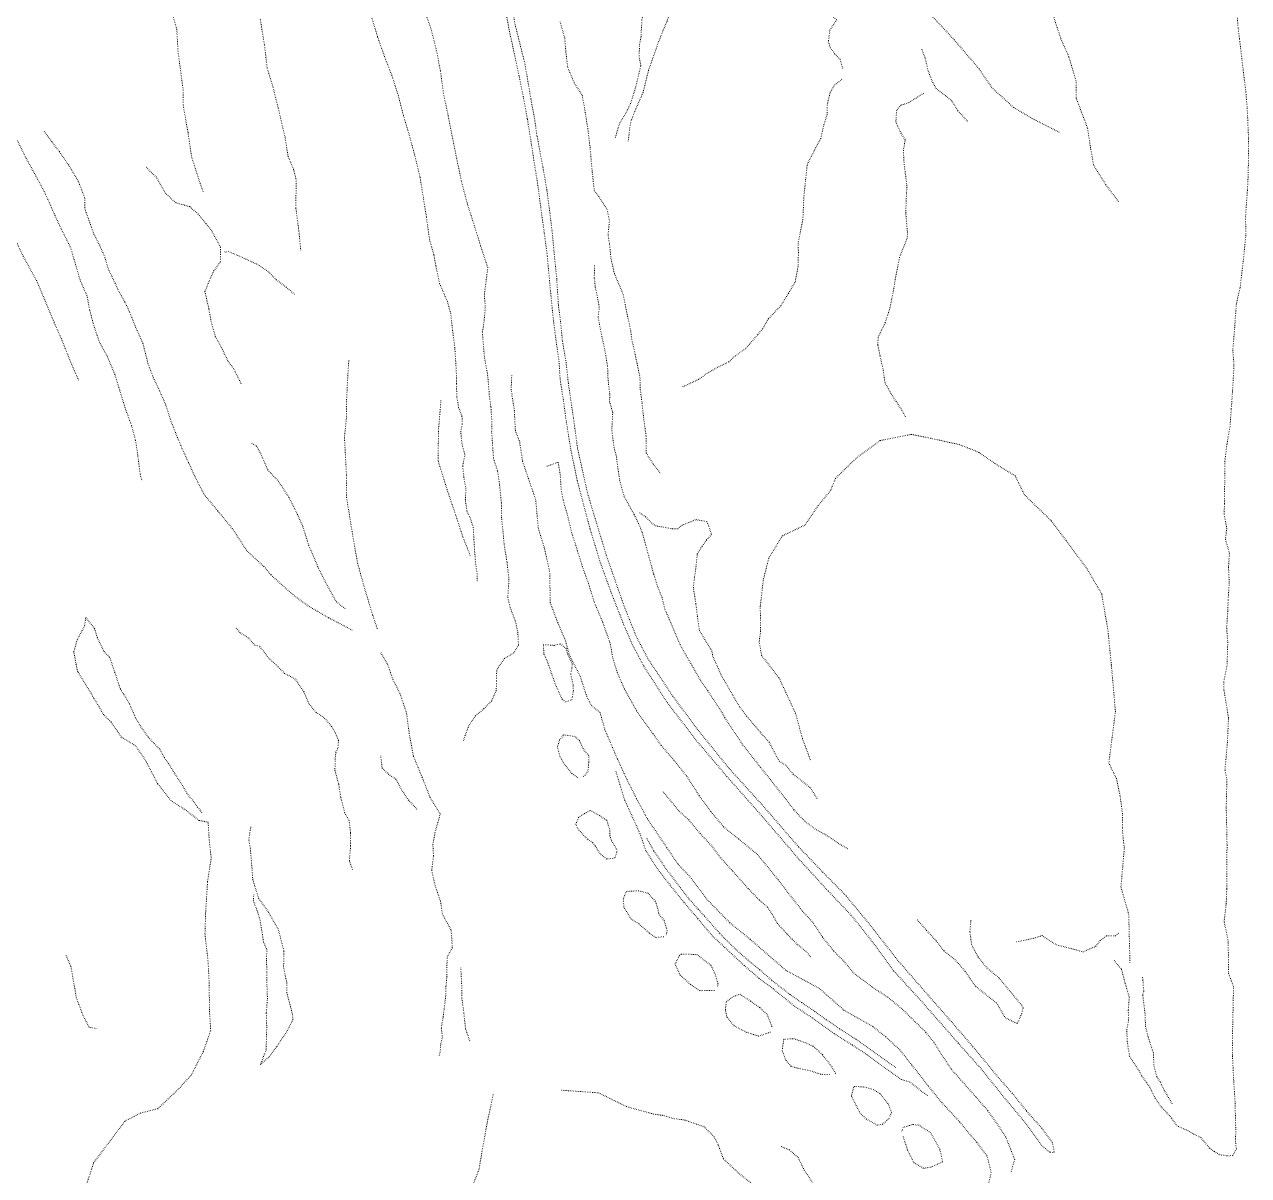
# Model space of a CAD drawing. Extents: x 682410 to 689460, y 7661803 to 7669124.
# Drawn here: x 687823.2 to 688073.1, y 7666986.6 to 7667221.7 of the extents above; entities that cross this region are included whole.
import ezdxf

# ---------------------------------------------------------------- set-up
doc = ezdxf.new("R2010")
doc.units = 0
doc.header["$MEASUREMENT"] = 0
doc.linetypes.add('DOT', pattern=[0.25, 0, -0.25])
doc.layers.add('02 TOE_Line', color=1, linetype='DOT', lineweight=20)

msp = doc.modelspace()

# ---------------------------------------------------------------- linework, layer by layer
at = {"layer": '02 TOE_Line'}
for points in [[(687970.45, 7667260.04, 4274.53), (687967.77, 7667257.85, 4275.35), (687966.22, 7667257.03, 4275.67), (687964.77, 7667254.59, 4277), (687963.68, 7667252.47, 4277.42), (687962.63, 7667249.76, 4277.89), (687962.19, 7667248.31, 4278.2), (687960.1, 7667243.1, 4279.02), (687959.59, 7667240.17, 4279.56), (687958.33, 7667238.44, 4279.69), (687956.74, 7667234.49, 4280.19), (687956.58, 7667230.78, 4281.02), (687956.07, 7667228.11, 4281.59), (687955.3, 7667225.19, 4282.01), (687954.39, 7667222.44, 4282.29), (687953.46, 7667220.23, 4282.64), (687952.69, 7667218.32, 4282.89), (687952.13, 7667216.74, 4283.04), (687950.6, 7667212.38, 4283.93), (687949.46, 7667207.79, 4284.93), (687947.93, 7667204.34, 4285.45), (687947.07, 7667202.15, 4285.86), (687946.83, 7667201.13, 4286.08), (687946.45, 7667197.92, 4286.73)], [(687943.83, 7667198.68, 4286.39), (687944.59, 7667201.34, 4285.84), (687946.32, 7667204.28, 4285.22), (687947.02, 7667205.87, 4285.03), (687947.99, 7667209, 4284.53), (687949.01, 7667213.31, 4283.69), (687948.68, 7667215.04, 4283.47), (687948.75, 7667217.58, 4282.9), (687949.06, 7667219.33, 4282.7), (687949.25, 7667222.78, 4282.33), (687949.99, 7667226.07, 4281.77), (687951.32, 7667230.16, 4281.09), (687951.99, 7667232.89, 4280.77), (687952.54, 7667235.33, 4280.67), (687953.41, 7667239.14, 4280.05), (687954.24, 7667241.87, 4279.41), (687954.99, 7667245.04, 4279.02), (687956.11, 7667246.5, 4278.61), (687956.08, 7667248.95, 4278.49), (687956.42, 7667251.62, 4278.12), (687957.2, 7667254.01, 4277.78), (687957.37, 7667256.26, 4277.36)], [(687922.29, 7667227.97, 4285.3), (687923.35, 7667221.71, 4284.65), (687925.3, 7667213.93, 4283.88), (687926.59, 7667206.49, 4283.24), (687927.3, 7667202.6, 4282.94), (687927.83, 7667198.92, 4282.66), (687929.03, 7667192.57, 4282.1), (687929.83, 7667187.95, 4281.7), (687930.47, 7667183.14, 4281.3), (687930.91, 7667179.41, 4280.99), (687931.29, 7667175.49, 4280.64), (687931.85, 7667169.76, 4280.1), (687932.19, 7667164.33, 4279.59), (687932.64, 7667161.04, 4279.24), (687933.01, 7667156.98, 4278.82), (687933.72, 7667153.1, 4278.42), (687934.23, 7667148.41, 4278.01), (687935.27, 7667141.34, 4277.41), (687936.12, 7667135.04, 4276.87), (687938.17, 7667125.9, 4276.07), (687941.96, 7667113.35, 4274.96), (687943.8, 7667108.09, 4274.49), (687945.64, 7667102.84, 4274.25), (687948.11, 7667096.69, 4273.98), (687950.46, 7667092.2, 4273.77), (687955.55, 7667084.53, 4273.38), (687960.71, 7667077.58, 4273.1), (687967.03, 7667069.79, 4272.77), (687973.81, 7667062.32, 4272.43), (687981.3, 7667053.68, 4272.06), (687986.22, 7667048.56, 4271.92), (687990.99, 7667043.71, 4271.78), (687996.7, 7667036.72, 4271.6), (688001.44, 7667030.63, 4271.45), (688007.81, 7667023.32, 4271.26), (688011.91, 7667018.65, 4271.13), (688016.84, 7667012.94, 4270.97), (688021.99, 7667006.69, 4270.8), (688024.86, 7667003.45, 4270.71), (688027.79, 7666999.78, 4270.61), (688030.9, 7666996.29, 4270.52), (688033.09, 7666993.33, 4270.43), (688033.44, 7666991.32, 4270.51), (688032.52, 7666991.4, 4270.41), (688031.14, 7666992.48, 4270.46), (688027.85, 7666996.97, 4270.58), (688022.96, 7667002.91, 4270.74), (688018.59, 7667008.33, 4270.88), (688013.85, 7667013.65, 4271.02), (688006.44, 7667022.1, 4271.25), (688000.64, 7667028.45, 4271.43), (687996.29, 7667034.39, 4271.57), (687992, 7667039.76, 4271.71), (687987.27, 7667044.75, 4271.86), (687981.38, 7667051.14, 4272.03), (687973.87, 7667059.91, 4272.43), (687966.59, 7667068.14, 4272.8), (687960.26, 7667075.62, 4273.14), (687954.45, 7667083.17, 4273.47), (687949.61, 7667090.7, 4273.81), (687947.31, 7667095.02, 4274), (687945.5, 7667099.22, 4274.17), (687942.88, 7667105.93, 4274.44), (687940.73, 7667111.91, 4274.72), (687938.62, 7667118.8, 4275.3), (687936.04, 7667128.53, 4276.22), (687934.75, 7667134.77, 4276.79), (687933.82, 7667140.48, 4277.32), (687933.2, 7667145.04, 4277.75), (687932.54, 7667149.31, 4278.11), (687932.32, 7667152.86, 4278.44), (687931.72, 7667157.06, 4278.82), (687931.19, 7667161.17, 4279.19), (687930.57, 7667167.31, 4279.79), (687929.91, 7667174.53, 4280.5), (687929.31, 7667179.15, 4280.94), (687928.57, 7667184.42, 4281.43), (687928.11, 7667188.1, 4281.8), (687927.47, 7667192.16, 4282.14), (687926.71, 7667197.1, 4282.54), (687925.84, 7667202.49, 4283), (687925.02, 7667207.01, 4283.38), (687924.13, 7667211.3, 4283.75), (687922.89, 7667217.19, 4284.25), (687922.11, 7667220.72, 4284.57), (687921.45, 7667224.31, 4284.97)], [(687965.36, 7667228.66, 4284.24), (687967.45, 7667227.72, 4283.59), (687969.41, 7667227.28, 4282.96), (687971.13, 7667226.85, 4281.87), (687972.74, 7667226.45, 4281.02), (687974.14, 7667225.81, 4280.56), (687974.96, 7667225.02, 4280), (687976.21, 7667224.29, 4279.47), (687977.55, 7667223.95, 4278.61), (687980.13, 7667224.29, 4277.33), (687981.62, 7667224.29, 4276.31), (687982.71, 7667224.32, 4275.82), (687985, 7667223.98, 4274.75), (687986.41, 7667224.02, 4274.2), (687987.8, 7667223.63, 4273.91), (687989.03, 7667222.7, 4274.69), (687987.64, 7667220.61, 4276.63), (687987.31, 7667218.22, 4277.93), (687987.72, 7667216.98, 4279.08), (687988.66, 7667215.7, 4280.67), (687989.72, 7667214.59, 4282.11), (687990.26, 7667212.81, 4283.27)], [(687852.5, 7667226.87, 4260.2), (687854.26, 7667220.76, 4260.33), (687854.51, 7667216.25, 4260.2), (687855.53, 7667208.61, 4259.9), (687855.59, 7667205.16, 4259.88), (687856.56, 7667199.58, 4259.77), (687857.28, 7667194.69, 4259.75), (687859.03, 7667189.28, 4259.79), (687859.67, 7667187.49, 4259.86)], [(687904.79, 7667224.87, 4285.78), (687906.25, 7667220.58, 4285.42), (687907.34, 7667216.17, 4284.84), (687908.11, 7667212.14, 4284.49), (687908.72, 7667207.66, 4284.06), (687909.71, 7667202.93, 4283.68), (687910.52, 7667198.85, 4283.33), (687911.4, 7667194.42, 4283), (687912.37, 7667189.74, 4282.6), (687913.61, 7667185.09, 4282.21), (687915.02, 7667180.67, 4281.79), (687916.31, 7667176.48, 4281.33), (687917.77, 7667172.12, 4280.93), (687917.07, 7667166.52, 4280.74), (687917.26, 7667164.03, 4280.32), (687916.99, 7667160.87, 4280.08), (687916.66, 7667158.82, 4280.07), (687917.07, 7667153.88, 4279.49), (687917.76, 7667149.97, 4278.83), (687918.1, 7667145.84, 4278.23), (687918.42, 7667143.5, 4277.9), (687918.59, 7667140.72, 4277.51), (687918.56, 7667138.56, 4277.36), (687918.79, 7667135.11, 4277.1), (687918.95, 7667133.05, 4276.74), (687919.78, 7667130.53, 4276.32), (687920.19, 7667127.62, 4275.85), (687920.55, 7667123.96, 4275.51), (687920.57, 7667121.01, 4275.21), (687920.91, 7667117.83, 4274.78), (687921.1, 7667115.6, 4274.59), (687921.7, 7667111.9, 4274.41), (687922.09, 7667108.31, 4274.08), (687921.86, 7667104.72, 4273.6), (687922.36, 7667102.59, 4273.59), (687923.44, 7667099.75, 4273.12), (687923.91, 7667097.53, 4272.55), (687924.03, 7667094.95, 4272.06), (687923.03, 7667093.34, 4272.09), (687921.16, 7667092.24, 4271.95), (687919.59, 7667089.91, 4272.07), (687919.56, 7667087.56, 4271.72), (687919.49, 7667085.67, 4271.56), (687918.53, 7667083.54, 4271.41), (687916.94, 7667081.95, 4271.41), (687915.24, 7667080.53, 4271.48), (687913.89, 7667078.5, 4271.37), (687913.13, 7667076.51, 4271.22), (687912.78, 7667075.37, 4271.12)], [(688032.71, 7667225.17, 4272.6), (688034.8, 7667218.81, 4272.61), (688036.45, 7667215.09, 4272.95), (688037.95, 7667209.97, 4272.18), (688037.93, 7667206.71, 4272.02), (688040.26, 7667200.53, 4272.88), (688040.84, 7667196.58, 4272.58), (688041.5, 7667192.94, 4273.3), (688043.99, 7667189, 4274.54), (688046.7, 7667185.36, 4276.03)], [(688045.68, 7667030.57, 4271.82), (688047.18, 7667028.75, 4272.14), (688047.93, 7667025.89, 4272.14), (688048.77, 7667023.06, 4272.04), (688048.56, 7667020.37, 4272.08), (688048.63, 7667018.25, 4271.95), (688048.27, 7667016.44, 4272.03), (688048.34, 7667014.04, 4272.03), (688048.82, 7667010.97, 4272.19), (688050.76, 7667008.01, 4272.33), (688051.36, 7667006.95, 4272.27), (688052.32, 7667005.59, 4272.23), (688052.94, 7667004.7, 4272.29), (688054.04, 7667002.41, 4272.25), (688055.26, 7667000.67, 4272.44), (688056.44, 7666999.46, 4272.46), (688057.46, 7666998.24, 4272.54), (688058.46, 7666996.8, 4272.58), (688060.7, 7666995.8, 4272.85), (688061.87, 7666995.12, 4272.86), (688063.37, 7666994.41, 4273.02), (688063.98, 7666993.64, 4273.08), (688065.2, 7666992.2, 4272.86), (688066.14, 7666991.52, 4272.85), (688067.23, 7666990.87, 4272.88), (688068.73, 7666990.64, 4272.89), (688069.93, 7666990.74, 4273.02), (688070.64, 7666992.06, 4273.17), (688070.47, 7666993.5, 4273.14), (688070.51, 7666996.04, 4273.26), (688070.37, 7667001.65, 4274.1), (688070.1, 7667005.92, 4274.55), (688069.85, 7667011.02, 4274.81), (688069.88, 7667017.06, 4275.32), (688070.06, 7667025.17, 4275.96), (688069.04, 7667027.94, 4276.17), (688068.97, 7667034.46, 4276.58), (688068.13, 7667038.52, 4276.77), (688068.57, 7667042.19, 4277.13), (688068.67, 7667045.19, 4277.44), (688068.73, 7667054.13, 4278.26), (688068.57, 7667061.89, 4278.85), (688068.7, 7667067.55, 4279.38), (688068.31, 7667069.45, 4279.5), (688068.8, 7667075.1, 4280.04), (688069.03, 7667080.12, 4280.37), (688068.1, 7667085.8, 4280.65), (688068.06, 7667087.51, 4280.8), (688068.73, 7667090.87, 4281.17), (688068.84, 7667093.66, 4281.45), (688068.87, 7667095.53, 4281.63), (688068.65, 7667098.61, 4281.98), (688068.89, 7667101.91, 4282.4), (688068.95, 7667104.27, 4282.46), (688069.18, 7667107.63, 4282.68), (688069.04, 7667110.89, 4282.86), (688069.22, 7667113.75, 4283.05), (688068.4, 7667116.59, 4283.41), (688068.67, 7667118.8, 4283.41), (688068.12, 7667121.86, 4283.86), (688068.22, 7667123.83, 4284.04), (688068.25, 7667128.22, 4284.37), (688068.26, 7667132.41, 4284.63), (688068.73, 7667136.17, 4285.04), (688069.34, 7667139.61, 4285.13), (688069.6, 7667143.29, 4285.48), (688069.86, 7667146.86, 4285.73), (688070.15, 7667152.21, 4286.33), (688069.91, 7667155.17, 4286.5), (688070.29, 7667159.85, 4287.09), (688070.63, 7667164.64, 4287.42), (688071.4, 7667167.97, 4287.46), (688072.02, 7667173.28, 4288.09), (688072.57, 7667178.67, 4288.39), (688072.51, 7667182.55, 4288.62), (688072.89, 7667187.92, 4288.95), (688073.07, 7667191.48, 4289.33), (688073.12, 7667198.57, 4289.96), (688072.85, 7667204.61, 4290.43), (688072.56, 7667208.08, 4290.86), (688072.09, 7667211.88, 4291.25), (688071.76, 7667214.75, 4291.44), (688071.27, 7667218.82, 4291.82), (688070.99, 7667221.11, 4292.07), (688070.62, 7667225.77, 4292.56)], [(687871.31, 7667222.83, 4270.77), (687872.17, 7667217.47, 4270.6), (687872.72, 7667212.77, 4270.55), (687873.92, 7667208.87, 4270.69), (687874.99, 7667204.6, 4270.72), (687876.36, 7667198.75, 4271.05), (687876.98, 7667194.81, 4270.72), (687878.15, 7667192.03, 4270.64), (687878.62, 7667190.02, 4270.57), (687878.59, 7667184.2, 4270.4), (687879.2, 7667179.52, 4270.47), (687879.57, 7667175.62, 4270.41)], [(687893.91, 7667223.7, 4280.33), (687895.27, 7667219.18, 4280.43), (687896.66, 7667215.25, 4280.4), (687898.16, 7667211.37, 4280.44), (687899.48, 7667207.27, 4280.48), (687900.56, 7667203.1, 4280.55), (687901.75, 7667199.08, 4280.49), (687902.83, 7667195.13, 4280.52), (687903.93, 7667190.54, 4280.5), (687904.62, 7667186.35, 4280.5), (687905.24, 7667182.34, 4280.37), (687905.87, 7667177.81, 4280.35), (687906.34, 7667176.15, 4280.48), (687906.78, 7667174.61, 4280.46), (687907.18, 7667172.33, 4280.39), (687907.94, 7667168.8, 4280.36), (687909.5, 7667165.19, 4280.32), (687910.19, 7667162.73, 4280.35), (687910.58, 7667159.29, 4280.39), (687911.04, 7667155.68, 4279.3), (687911.32, 7667151.16, 4278.51), (687911.4, 7667149.5, 4278.37), (687911.37, 7667148.21, 4278.23), (687911.46, 7667145.62, 4277.93), (687911.81, 7667143.49, 4277.79), (687912.49, 7667141.72, 4277.57), (687912.56, 7667140.03, 4277.46), (687912.24, 7667138.59, 4277.27), (687912.46, 7667136.24, 4276.83), (687913.09, 7667133.84, 4276.76), (687912.64, 7667131.49, 4276.4), (687912.9, 7667129.17, 4275.99), (687913.3, 7667126.92, 4275.73), (687913.18, 7667124.63, 4275.41), (687913.52, 7667122.27, 4275.14), (687914.15, 7667121.06, 4275.17), (687914.8, 7667119.03, 4275.13), (687914.95, 7667116.25, 4274.84), (687915.08, 7667114.22, 4274.61), (687915.31, 7667111.4, 4274.47), (687915.57, 7667109.67, 4274.48), (687915.6, 7667107.9, 4274.46)], [(687932.55, 7667222.28, 4284.93), (687933.47, 7667218.98, 4284.67), (687933.73, 7667215.94, 4284.45), (687934.09, 7667212.95, 4284.19), (687935.4, 7667209.85, 4284.11), (687937.06, 7667207.27, 4284), (687937.69, 7667203.7, 4283.79), (687938.18, 7667200.54, 4283.5), (687938.66, 7667196.57, 4283), (687939.11, 7667191.44, 4282.59), (687939.53, 7667187.76, 4282.27), (687940.42, 7667186.61, 4282.31), (687942.12, 7667183.97, 4282.14), (687942.6, 7667181.64, 4281.79), (687942.34, 7667178.74, 4281.66), (687942.63, 7667176.88, 4281.46), (687942.9, 7667174.05, 4281.36), (687943.64, 7667170.78, 4281.23), (687945.16, 7667167.28, 4281.17), (687945.48, 7667166.32, 4281.16), (687946.32, 7667162.12, 4281.09), (687946.97, 7667159.15, 4281.01), (687947.11, 7667157.75, 4280.95), (687947.85, 7667154.37, 4280.86), (687948.27, 7667152.47, 4280.85), (687948.84, 7667149.73, 4280.91), (687948.91, 7667147.26, 4280.95), (687949.27, 7667144.35, 4281.07), (687949.64, 7667141, 4281.15), (687950.11, 7667137.58, 4280.73), (687950.11, 7667134.18, 4280.65), (687951.56, 7667131.96, 4281.1), (687953.05, 7667130.01, 4282.08)], [(688034.48, 7667199.71, 4271.75), (688028.91, 7667202.55, 4273.4), (688025.12, 7667204.81, 4272.71), (688020.72, 7667208.8, 4273.68), (688018.08, 7667212.69, 4273.4), (688013.03, 7667218.59, 4272.41), (688011.61, 7667220.14, 4272.46), (688007.85, 7667224.11, 4272.25)], [(688015.74, 7667201.96, 4276.9), (688013.71, 7667204.19, 4276.73), (688012.53, 7667206.13, 4276.49), (688011.28, 7667207.16, 4276.51), (688009.36, 7667208.61, 4276.52), (688008.5, 7667210.16, 4276.55), (688007.65, 7667212.38, 4276.53), (688007.06, 7667214.96, 4276.68), (688006.37, 7667216.71, 4276.92)], [(687957.57, 7667147.72, 4289.2), (687960.81, 7667149.24, 4289.05), (687962.22, 7667150.29, 4288.96), (687964.64, 7667151.67, 4288.79), (687966.98, 7667152.82, 4288.59), (687968.03, 7667153.82, 4288.51), (687970.5, 7667155.6, 4288.35), (687972.9, 7667158.42, 4288.08), (687973.96, 7667159.67, 4287.95), (687975.09, 7667161.65, 4287.82), (687977.65, 7667164.33, 4287.77), (687979.17, 7667166.85, 4287.5), (687980.56, 7667169.17, 4287.48), (687981.12, 7667172.35, 4287.41), (687981.21, 7667175.1, 4287.27), (687981.13, 7667177.06, 4287.11), (687982.12, 7667181.87, 4286.82), (687982.3, 7667186.44, 4286.69), (687982.68, 7667190.1, 4286.58), (687983.01, 7667193.19, 4286.28), (687984.55, 7667196.22, 4285.95), (687985.75, 7667198.42, 4285.83), (687986.4, 7667201.24, 4285.63), (687987.07, 7667203.37, 4285.48), (687987.11, 7667205.47, 4285.34), (687987.7, 7667207.88, 4285.17), (687988.6, 7667209.43, 4285.04), (687990.16, 7667210.59, 4285.23)], [(688006.78, 7667207.71, 4277.78), (688005.06, 7667206.6, 4278.94), (688003.63, 7667205.73, 4280.02), (688002.1, 7667205.25, 4280.91), (688001.27, 7667204.2, 4281.34), (688001.1, 7667201.83, 4281.22), (688002.16, 7667199.5, 4280.42), (688003.02, 7667198.16, 4279.92), (688002.63, 7667196.02, 4279.81), (688002.8, 7667193.16, 4280.27), (688003.35, 7667188.84, 4280.14), (688003.28, 7667187.3, 4279.73), (688003.12, 7667183.26, 4280.02), (688003.47, 7667179.21, 4280.11), (688003.43, 7667178.12, 4279.85), (688001.84, 7667174.15, 4280.23), (688001.09, 7667170.38, 4280.34), (688000.69, 7667167.85, 4280.28), (688000.25, 7667165.66, 4280.22), (687999.92, 7667163.96, 4280.3), (687998.92, 7667160.8, 4280.52), (687997.51, 7667157.9, 4280.49), (687997.4, 7667156.36, 4280.13), (687997.44, 7667156.23, 4280.09), (687997.9, 7667153.94, 4279.35), (687998.53, 7667151.07, 4277.65), (687998.85, 7667148.63, 4276.34), (688000.14, 7667146.27, 4274.76), (688001.15, 7667144.73, 4273.71), (688002.35, 7667142.96, 4272.63), (688003.11, 7667141.49, 4271.88)], [(687834.21, 7667149.07, 4237.44), (687832.67, 7667152.59, 4237.38), (687830.7, 7667157.51, 4237.4), (687829.19, 7667160.92, 4237.43), (687827.29, 7667165.48, 4237.39), (687825.63, 7667169.41, 4237.36), (687822.89, 7667174.4, 4237.39), (687821.34, 7667177.72, 4237.3), (687819.93, 7667181.92, 4237.44), (687817.21, 7667187.4, 4237.46), (687815.42, 7667191.4, 4237.65), (687814.08, 7667194.16, 4237.64), (687813.11, 7667197.12, 4237.91), (687812.06, 7667199.47, 4238.11)], [(687819.44, 7667200.71, 4242.46), (687821.73, 7667198.01, 4241.69), (687823.49, 7667194.4, 4241.46), (687825.51, 7667190.76, 4241.25), (687827.34, 7667187.32, 4241.26), (687829.4, 7667182.7, 4241.14), (687830.72, 7667179.86, 4241.19), (687832.6, 7667176.12, 4241.44), (687833.59, 7667172.7, 4241.59), (687834.59, 7667169.33, 4241.41), (687835.92, 7667166.35, 4241.61), (687836.49, 7667163.36, 4241.54), (687837.41, 7667159.9, 4241.49), (687838.46, 7667156.9, 4241.48), (687840.05, 7667153.94, 4241.54), (687841.59, 7667150.3, 4241.51), (687842.64, 7667146.9, 4241.45), (687843.78, 7667143.19, 4241.45), (687845.04, 7667139.77, 4241.54), (687845.83, 7667136.8, 4241.64), (687846.31, 7667133.57, 4241.73), (687846.79, 7667129.83, 4241.86), (687847.12, 7667128.64, 4242.19)], [(687827.2, 7667199.88, 4247.03), (687828.74, 7667197.81, 4246.32), (687830.32, 7667195.72, 4245.99), (687832.13, 7667193.08, 4245.89), (687834.14, 7667189.76, 4245.89), (687835.51, 7667186.14, 4246.08), (687835.49, 7667184.05, 4245.35), (687836.5, 7667181.25, 4245.39), (687837.34, 7667178.93, 4245.36), (687838.57, 7667176.49, 4245.36), (687839.59, 7667174.13, 4245.16), (687840.25, 7667171.84, 4245.23), (687841.66, 7667168.88, 4245.28), (687842.54, 7667166.99, 4245.33), (687843.68, 7667165.01, 4245.26), (687844.66, 7667162.9, 4245.36), (687845.85, 7667159.92, 4245.51), (687847.34, 7667156.62, 4245.31), (687848.4, 7667152.42, 4245.06), (687849.47, 7667149.59, 4245.13), (687850.77, 7667146.85, 4245.19), (687852.02, 7667144.03, 4245.43), (687852.95, 7667141.05, 4245.62), (687854.38, 7667137.4, 4245.75), (687855.32, 7667135.18, 4245.92), (687856.71, 7667132.16, 4246.26), (687857.94, 7667129.42, 4246.28), (687859.87, 7667125.7, 4246.95), (687862.63, 7667122.36, 4247.92), (687865.6, 7667118.79, 4248.82), (687868.63, 7667114.16, 4250.36), (687872.06, 7667111, 4252.08), (687873.51, 7667109.29, 4252.73), (687876.15, 7667106.91, 4253.55), (687878.25, 7667105.03, 4254.24), (687881.03, 7667103, 4255.04), (687883.07, 7667101.82, 4255.83), (687885.3, 7667100.52, 4256.56), (687887.22, 7667099.54, 4257.21), (687890.2, 7667097.94, 4258.03)], [(687867.41, 7667148.35, 4258.18), (687865.87, 7667151.45, 4257.96), (687864.68, 7667153.03, 4257.89), (687863.57, 7667155.37, 4257.54), (687862.13, 7667158.01, 4257.41), (687861.26, 7667161.08, 4257.12), (687860.81, 7667163.67, 4257.12), (687860, 7667167.17, 4256.9), (687860.92, 7667169.44, 4257.1), (687861.8, 7667171.41, 4257.62), (687863.19, 7667173.29, 4257.84), (687863.19, 7667176.23, 4257.57), (687861.41, 7667179.57, 4257.56), (687860.22, 7667181.07, 4257.88), (687858.6, 7667183.01, 4257.48), (687856.91, 7667184.54, 4257.05), (687854.04, 7667185.32, 4256.98), (687851.99, 7667187.21, 4255.75), (687850.09, 7667190.54, 4255.12), (687848.83, 7667191.72, 4255.11), (687847.97, 7667192.71, 4254.59)], [(687878.29, 7667166.62, 4268.32), (687876.61, 7667168.06, 4266.98), (687874.58, 7667169.61, 4265.17), (687872.92, 7667171.28, 4263.58), (687870.9, 7667172.63, 4262.52), (687868.38, 7667173.83, 4260.72), (687866.46, 7667174.66, 4259.46), (687864.85, 7667175.35, 4258.42), (687864.05, 7667175.26, 4258.02)], [(687939.55, 7667172.59, 4281.14), (687939.52, 7667169.93, 4280.95), (687939.72, 7667168.09, 4280.74), (687940.18, 7667165.97, 4280.58), (687940.54, 7667163.89, 4280.35), (687940.29, 7667161.97, 4279.96), (687940.58, 7667160.47, 4279.79), (687941.13, 7667157.67, 4279.35), (687941.68, 7667155.22, 4279.13), (687942.23, 7667151.89, 4278.63), (687942.3, 7667149.76, 4278.35), (687942.44, 7667148.23, 4278.18), (687942.67, 7667146.29, 4278.08), (687942.65, 7667144.69, 4277.78), (687943.28, 7667142.46, 4277.5), (687943.1, 7667138.89, 4277.35), (687943.53, 7667135.38, 4276.86), (687944.01, 7667133.61, 4276.82), (687944.28, 7667131.52, 4276.57), (687944.72, 7667128.52, 4276.28), (687945.59, 7667125.4, 4276.15), (687947.68, 7667121.6, 4275.99), (687948.39, 7667120.18, 4275.99), (687949.3, 7667118.01, 4275.89), (687951.65, 7667109.44, 4275.23), (687952.42, 7667107.04, 4275.1), (687953.35, 7667104.65, 4274.85), (687953.95, 7667102.23, 4275.02), (687954.84, 7667100.29, 4274.8), (687956.04, 7667097.38, 4274.85), (687957.17, 7667094.81, 4274.85), (687958.3, 7667092.76, 4275.04), (687959.51, 7667090.74, 4274.75), (687961.22, 7667087.75, 4274.4), (687962.72, 7667085.62, 4274.54), (687965.61, 7667081.18, 4274.33), (687966.18, 7667080.11, 4274.34), (687969.88, 7667074.54, 4274.04), (687973.48, 7667069.97, 4273.7), (687975.48, 7667067.49, 4273.45), (687978.72, 7667063.41, 4273.38), (687980.24, 7667061.35, 4273.1), (687982.59, 7667058.9, 4273.05), (687984.91, 7667057.22, 4273.06), (687986.79, 7667056.22, 4273.03), (687989.35, 7667054.49, 4272.88), (687991.32, 7667053.33, 4272.88)], [(687895.2, 7667098.32, 4258.57), (687894.22, 7667101.22, 4258.6), (687892.72, 7667106.18, 4258.85), (687891.13, 7667111.91, 4259.78), (687890.06, 7667118.14, 4261), (687888.94, 7667125.06, 4262.87), (687888.91, 7667129.71, 4264.3), (687888.5, 7667137.44, 4267), (687888.93, 7667141.57, 4268.62), (687888.92, 7667144.75, 4269.71), (687889.17, 7667149.64, 4271.11), (687889.39, 7667153.14, 4271.8)], [(687922.66, 7667150.06, 4278.62), (687922.54, 7667147.13, 4278.25), (687923.2, 7667142.83, 4277.8), (687923.4, 7667138.77, 4277.21), (687924.28, 7667136.47, 4276.87), (687924.88, 7667132.48, 4276.39), (687926.05, 7667129.04, 4276.05), (687927.54, 7667124.69, 4275.57), (687928.11, 7667118.75, 4274.85), (687929.32, 7667114.81, 4274.38), (687930.4, 7667110.01, 4273.87), (687930.54, 7667103.6, 4273.25), (687932.07, 7667099.52, 4272.86), (687933.59, 7667096.02, 4272.59), (687934.45, 7667092.95, 4272.57), (687936.64, 7667088.58, 4272.1), (687937.98, 7667084.47, 4271.82), (687938.95, 7667082.61, 4271.72), (687940.67, 7667081.24, 4272), (687941.7, 7667077.64, 4271.71), (687944.27, 7667071.65, 4271.38), (687946.2, 7667067.49, 4271.18), (687948.17, 7667063.55, 4271.19), (687950.37, 7667059.46, 4271.12), (687954.35, 7667053.58, 4271.04), (687956.62, 7667050.2, 4270.95), (687958.85, 7667047.89, 4270.98), (687962.67, 7667042.88, 4270.74), (687967.2, 7667038.25, 4270.54), (687971.37, 7667034.86, 4270.26), (687978.67, 7667028.51, 4270.27), (687985.45, 7667024.85, 4270.23), (687990.51, 7667020.39, 4270.17), (687996.47, 7667017.01, 4270.22), (687999.06, 7667014.95, 4270.26), (688001.9, 7667012.28, 4270.48), (688004.37, 7667009.18, 4270.22), (688007.79, 7667004.82, 4269.95), (688010.47, 7667001.53, 4269.98), (688014.17, 7666997.52, 4269.69), (688017.62, 7666993.38, 4269.75), (688019.7, 7666990.65, 4270.08), (688020.57, 7666987.26, 4269.81), (688019.94, 7666984.61, 4269.62)], [(687914.17, 7667113.29, 4274.17), (687912.66, 7667117.12, 4274.37), (687911.18, 7667121.64, 4275.05), (687909.45, 7667126.73, 4275.53), (687907.64, 7667132.6, 4276.31), (687907.69, 7667138.87, 4276.8), (687908.22, 7667144.97, 4277.45)], [(688048.91, 7667030.13, 4273.44), (688048.78, 7667035.05, 4273.43), (688048.66, 7667039.96, 4273.43), (688047.06, 7667045.56, 4273.37), (688047.42, 7667049.63, 4273.3), (688047.77, 7667053.69, 4273.31), (688047.59, 7667054.65, 4273.3), (688047.35, 7667057.61, 4272), (688047.38, 7667060.55, 4272.38), (688046.88, 7667064.25, 4272.38), (688046.14, 7667067.7, 4272.06), (688044.59, 7667070.84, 4272.76), (688045.94, 7667081.41, 4272.63), (688045.1, 7667091.03, 4272.29), (688044.41, 7667098.01, 4272.6), (688043.13, 7667105.43, 4272.47), (688040.16, 7667110.53, 4272.16), (688035.87, 7667116.33, 4272.32), (688032.84, 7667120.34, 4272.15), (688027.37, 7667125.67, 4271.4), (688025.45, 7667129.55, 4271.75), (688021.33, 7667132.05, 4272.26), (688018.06, 7667134.34, 4271.71), (688014.15, 7667135.9, 4271.51), (688008.18, 7667137.22, 4271.5), (688004.2, 7667138, 4271.6), (687997.84, 7667136.73, 4272.76), (687992.85, 7667133.02, 4273.39), (687988.78, 7667129.03, 4273.08), (687987.77, 7667126.53, 4272.72), (687985.23, 7667123.46, 4272.81), (687982.52, 7667119.47, 4272.27), (687977.9, 7667117.27, 4272.4), (687975.13, 7667112.69, 4273.32), (687974.03, 7667108.24, 4273.46), (687973.41, 7667102.82, 4273.29), (687973.49, 7667097.76, 4273.43), (687973.18, 7667095.65, 4273.8), (687973.68, 7667092.86, 4273.94), (687977.25, 7667088.25, 4273.71), (687978.65, 7667085.28, 4273.38), (687980.62, 7667080.99, 4273.52), (687982.03, 7667075.87, 4273.23), (687983.66, 7667071.48, 4273.56)], [(687869.58, 7667136.19, 4258.06), (687870.57, 7667135.62, 4257.78), (687871.41, 7667134.05, 4257.24), (687872.82, 7667130.76, 4257.29), (687875, 7667128.45, 4257.22), (687877.14, 7667125.16, 4257.27), (687878.92, 7667121.63, 4257.2), (687880.02, 7667119.13, 4257.29), (687881.22, 7667115.31, 4257.29), (687883.07, 7667110.93, 4257.29), (687884.63, 7667107.82, 4257.55), (687886.86, 7667103.78, 4257.64), (687888.65, 7667102.44, 4257.99)], [(687929.86, 7667131.49, 4277.19), (687932.12, 7667132.33, 4276.98), (687932.56, 7667129.91, 4276.78), (687932.74, 7667126.78, 4276.53), (687933.18, 7667124.53, 4276.33), (687933.96, 7667121.79, 4276.12), (687934.89, 7667118.02, 4275.8), (687936.12, 7667114.08, 4275.7), (687937.1, 7667110.95, 4275.42), (687938.33, 7667107.58, 4275.22), (687939.54, 7667103.67, 4275.23), (687941.23, 7667099.63, 4275.02), (687942.72, 7667095.49, 4274.77), (687943.35, 7667092.17, 4274.72), (687944.24, 7667089.31, 4274.51), (687945.66, 7667086, 4274.37), (687948.17, 7667081.54, 4274.13), (687951.52, 7667076.84, 4273.93), (687953.21, 7667074.44, 4273.75), (687955.86, 7667071.37, 4273.79), (687958.43, 7667068.15, 4273.58), (687960.96, 7667064.17, 4273.55), (687963.4, 7667060.88, 4273.54), (687965.9, 7667057.84, 4273.51), (687969.04, 7667055.33, 4273.17), (687972.8, 7667052.23, 4273.01), (687977.06, 7667047.02, 4272.77), (687982.01, 7667040.62, 4272.65), (687984.12, 7667038.38, 4272.59), (687986.13, 7667035.32, 4272.63), (687988.45, 7667032.42, 4272.61), (687990.46, 7667030.4, 4272.58), (687992.49, 7667027.99, 4272.42), (687996.34, 7667025.07, 4272.37), (687999.48, 7667023.03, 4272.15), (688002.42, 7667020.61, 4272.1), (688004.13, 7667018.91, 4271.99), (688007.24, 7667015.87, 4271.88), (688008.94, 7667013.74, 4271.78), (688010.19, 7667011.7, 4271.81), (688012.47, 7667008.29, 4271.69), (688015.72, 7667004.63, 4271.53), (688017.5, 7667002.61, 4271.42), (688019.91, 7666999.82, 4271.31), (688021.74, 7666997.26, 4271.28), (688023.54, 7666994.51, 4271.11), (688025.37, 7666989.89, 4271.09), (688024.64, 7666987.39, 4270.96)], [(687948.77, 7667121.99, 4276.87), (687949.98, 7667121.19, 4276.94), (687950.93, 7667120.18, 4277.07), (687952.04, 7667119.34, 4277.37), (687953.28, 7667119.12, 4277.5), (687955.43, 7667118.74, 4277.85), (687956.58, 7667118.75, 4278.01), (687957.43, 7667119.46, 4278.4), (687960.3, 7667120.59, 4278.43), (687962.55, 7667120.18, 4278.25), (687963.47, 7667117.56, 4277.92), (687962.42, 7667116.4, 4277.73), (687961.54, 7667115.21, 4277.7), (687960.56, 7667113.59, 4277.63), (687960.3, 7667111.07, 4277.52), (687959.99, 7667108.88, 4277.35), (687959.75, 7667106.67, 4277.1), (687960.27, 7667103.37, 4276.6), (687960.57, 7667100.85, 4276.6), (687960.98, 7667097.95, 4276.35), (687963.52, 7667093.78, 4276.22), (687963.67, 7667092.8, 4276.23), (687965.54, 7667088.62, 4276.36), (687966.62, 7667086.79, 4276.51), (687968.2, 7667084.03, 4276.26), (687969.27, 7667082.22, 4276.06), (687970.69, 7667080.35, 4276.08), (687972.03, 7667078.85, 4275.92), (687973.5, 7667077.06, 4275.73), (687975.23, 7667075.13, 4275.64), (687976.23, 7667073.16, 4275.4), (687977.3, 7667071.27, 4275.08), (687978.74, 7667070.31, 4274.95), (687980.17, 7667068.54, 4274.51), (687981.54, 7667067.48, 4273.97), (687983.67, 7667065.8, 4273.32), (687985.07, 7667063.52, 4273.09)], [(687834.95, 7666982.1, 4230.56), (687837.28, 7666989.23, 4230.52), (687843.69, 7666997.75, 4231.19), (687846.85, 7666999.38, 4231.39), (687850.37, 7667000.27, 4230.61), (687854.45, 7667004.1, 4230.63), (687857.21, 7667007.14, 4230.69), (687859.69, 7667011.98, 4230.57), (687861.18, 7667016.24, 4230.79), (687860.95, 7667020.14, 4230.83), (687860.86, 7667026.08, 4230.57), (687860.67, 7667030.18, 4230.4), (687860.01, 7667035.98, 4230.44), (687860.16, 7667040.44, 4230.13), (687860.54, 7667046.64, 4229.75), (687861.29, 7667051.45, 4229.69), (687860.87, 7667055.26, 4229.72), (687860.66, 7667058.8, 4229.47), (687858.77, 7667059.17, 4229.31), (687855.8, 7667061.47, 4229.1), (687853.08, 7667063.19, 4228.84), (687850.35, 7667066.66, 4228.66), (687847.96, 7667071.28, 4228.6), (687845.81, 7667074.45, 4228.66), (687842.92, 7667076.16, 4229.58), (687842.12, 7667077.36, 4229.36), (687840.83, 7667079.27, 4229.06), (687839.31, 7667080.76, 4229.29), (687838.34, 7667082.49, 4228.99), (687837.29, 7667084.15, 4228.81), (687836.75, 7667085.12, 4228.88), (687834.09, 7667089.47, 4228.36), (687834, 7667089.59, 4228.34), (687833.68, 7667091.07, 4228.16), (687833.22, 7667093.63, 4227.86), (687833.93, 7667096.06, 4227.49), (687835.44, 7667098.89, 4227.13), (687835.68, 7667100.64, 4227.14), (687837.47, 7667098.32, 4227.79), (687838.04, 7667096.49, 4228.38), (687839.4, 7667093.63, 4228.63), (687840.55, 7667092.49, 4228.53), (687841.6, 7667089.42, 4229.61), (687842.75, 7667085.95, 4230.84), (687843.48, 7667084.88, 4231), (687844.65, 7667082.84, 4230.86), (687845.87, 7667080.05, 4230.85), (687846.92, 7667078.29, 4230.78), (687848.46, 7667076.12, 4230.66), (687849.19, 7667075.35, 4230.7), (687850.85, 7667073.61, 4230.67), (687851.72, 7667071.98, 4230.55), (687852.63, 7667070.69, 4230.54), (687853.86, 7667068.7, 4230.41), (687855.39, 7667066.33, 4230.46), (687856.32, 7667064.75, 4230.35), (687858.52, 7667061.85, 4230.07), (687859.1, 7667061.12, 4229.87), (687859.43, 7667060.76, 4229.91)], [(687890.12, 7667049.11, 4250.67), (687889.5, 7667050.93, 4250.26), (687889.76, 7667053.98, 4250.01), (687889.75, 7667056.63, 4250.14), (687889.45, 7667059.1, 4250.16), (687888.54, 7667060.75, 4250.21), (687887.71, 7667064.02, 4250.17), (687887.32, 7667066.6, 4250.15), (687886.56, 7667069.37, 4250.29), (687886.6, 7667071.87, 4250.32), (687886.77, 7667073.09, 4250.5), (687887.21, 7667074.03, 4250.98), (687887.28, 7667075.55, 4251.08), (687886.63, 7667077.04, 4251.02), (687885.88, 7667078.34, 4251.25), (687884.29, 7667080.2, 4251.15), (687882.7, 7667081.21, 4251.08), (687881.2, 7667083.07, 4251.01), (687880.19, 7667085.49, 4250.97), (687878.46, 7667088.03, 4250.79), (687876.27, 7667089.19, 4250.83), (687874.29, 7667091.19, 4250.51), (687872.99, 7667092.33, 4250.32), (687871.17, 7667094.74, 4250.34), (687870.22, 7667094.94, 4250.07), (687868.82, 7667096.48, 4250.01), (687867.16, 7667097.54, 4249.84), (687866.32, 7667098.5, 4249.56)], [(687934.98, 7667083.85, 4271.7), (687933.65, 7667083.35, 4271.74), (687932.94, 7667083.9, 4271.84), (687931.51, 7667087.1, 4272.08), (687930.94, 7667088.77, 4272.17), (687929.91, 7667091.71, 4272.27), (687929.24, 7667093.12, 4272.16), (687929.12, 7667095.08, 4272.19), (687931.31, 7667094.91, 4272.47), (687932.63, 7667095.22, 4272.39), (687933.79, 7667094.26, 4272.44), (687934.11, 7667093.08, 4272.43), (687934.53, 7667092.17, 4272.39), (687935.02, 7667091.11, 4272.04), (687934.96, 7667090.27, 4272), (687934.71, 7667088.99, 4271.99), (687935.22, 7667086.83, 4271.77), (687935.24, 7667085.6, 4271.68), (687935.02, 7667084.27, 4271.69), (687935.03, 7667083.99, 4271.68)], [(687895.92, 7667093.4, 4258.26), (687897.31, 7667091.07, 4258.71), (687898.4, 7667087.94, 4260.16), (687899.84, 7667085.07, 4260.13), (687901.17, 7667081.11, 4260.21), (687901.78, 7667076.57, 4260.19), (687902.58, 7667072.27, 4259.54), (687904.38, 7667067.94, 4258.74), (687905.98, 7667063.84, 4257.96), (687908.02, 7667060.53, 4258.16), (687907.88, 7667059.79, 4257.97), (687907, 7667056.75, 4257.28), (687906.56, 7667054.17, 4257.06), (687906.69, 7667051.89, 4256.85), (687906.32, 7667048.94, 4256.31), (687907.02, 7667045.8, 4257.25), (687908.14, 7667042.58, 4258.06), (687908.48, 7667040.12, 4257.89), (687909.5, 7667038.14, 4258.19), (687910.29, 7667036.77, 4257.7), (687910.44, 7667034.73, 4257.79), (687910.53, 7667033.13, 4258.04), (687909.51, 7667031.31, 4258.44), (687909.39, 7667029.15, 4258.37), (687909.41, 7667027.19, 4258.03), (687909.23, 7667025.28, 4257.6), (687909.19, 7667023.52, 4257.13), (687908.86, 7667020.61, 4257.25), (687908.65, 7667019.01, 4257.28), (687908.27, 7667016.71, 4257.26), (687908.5, 7667014.97, 4257.03), (687908.17, 7667013.5, 4256.97), (687908.04, 7667011.84, 4257.08), (687907.8, 7667010.88, 4257)], [(687936.18, 7667067.86, 4271.09), (687934.96, 7667068.72, 4271.25), (687933.41, 7667070.61, 4271.14), (687932.54, 7667072.15, 4271.39), (687931.99, 7667074.14, 4271.17), (687932.44, 7667075.62, 4271.27), (687933.26, 7667076.66, 4271.27), (687935.66, 7667076.26, 4271.27), (687936.48, 7667075.47, 4271.31), (687937.36, 7667073.58, 4271.39), (687938.42, 7667072.37, 4271.14), (687938.39, 7667071.05, 4271.1), (687938.25, 7667069.29, 4271.11), (687937.64, 7667068.38, 4271.08), (687937.12, 7667068.01, 4271.07)], [(687895.91, 7667072.37, 4258.05), (687896.2, 7667069.85, 4258.87), (687897.48, 7667068.58, 4258.79), (687899.02, 7667067.6, 4258.6), (687900.15, 7667065.43, 4258.33), (687901.55, 7667063.32, 4258.54), (687903.38, 7667061.35, 4258.68)], [(688007.54, 7667002.95, 4269.36), (688003.97, 7667005.72, 4269.44), (688002.22, 7667006.26, 4269.34), (687998.78, 7667008.65, 4269.28), (687995.21, 7667011.31, 4269.36), (687992.17, 7667013.3, 4269.35), (687988.48, 7667015.62, 4269.31), (687984, 7667018.84, 4269.4), (687980.48, 7667021.16, 4269.48), (687976.06, 7667024.74, 4269.45), (687973.13, 7667026.92, 4269.3), (687970.11, 7667029.55, 4269.43), (687966.2, 7667033.19, 4269.6), (687963.68, 7667035.5, 4269.65), (687960.66, 7667039.1, 4269.86), (687957.79, 7667042.48, 4269.91), (687955.01, 7667045.93, 4270.01), (687952.4, 7667049.27, 4270.08), (687950.02, 7667053.02, 4270.21), (687948.83, 7667056.49, 4270.4), (687945.67, 7667063.44, 4270.54), (687943.87, 7667069.36, 4270.77)], [(687983.67, 7667031.27, 4272.56), (687982.8, 7667032.38, 4272.76), (687980.97, 7667033.83, 4272.59), (687979.93, 7667034.88, 4272.57), (687978.85, 7667035.99, 4272.68), (687976.93, 7667038.08, 4272.69), (687976.12, 7667039.55, 4272.82), (687974.89, 7667041.45, 4272.77), (687973.17, 7667042.93, 4272.78), (687970.93, 7667045.26, 4272.91), (687967.75, 7667048.83, 4273.19), (687965.23, 7667051.61, 4273.27), (687963.59, 7667053.81, 4273.25), (687961.13, 7667056.51, 4273.29), (687958.82, 7667059.25, 4273.72), (687956.78, 7667061.12, 4273.47), (687953.44, 7667065.15, 4273.78)], [(687943.6, 7667051.45, 4270.67), (687942.04, 7667051.27, 4270.72), (687940.69, 7667052.35, 4270.83), (687939.69, 7667053.94, 4270.84), (687939.18, 7667054.65, 4270.88), (687938.13, 7667055.32, 4270.82), (687936.2, 7667057.39, 4270.78), (687935.74, 7667058.36, 4270.79), (687936.3, 7667059.77, 4270.81), (687937.54, 7667060.57, 4270.95), (687938.67, 7667061.2, 4270.83), (687940.68, 7667060.08, 4270.81), (687942.06, 7667059.18, 4270.76), (687942.69, 7667057.23, 4270.73), (687942.7, 7667056.04, 4270.77), (687943.04, 7667054.98, 4270.79), (687944.11, 7667053.23, 4270.67), (687944.12, 7667052.61, 4270.66), (687943.71, 7667051.53, 4270.65)], [(687869.97, 7667043.97, 4241.03), (687869.88, 7667042.77, 4241.06), (687870.69, 7667040.67, 4240.94), (687871.19, 7667039.07, 4240.9), (687871.64, 7667036.61, 4240.9), (687871.96, 7667034.31, 4240.81), (687872.66, 7667032.76, 4240.73), (687872.56, 7667030.48, 4240.87), (687872.68, 7667028.18, 4240.66), (687872.67, 7667025.33, 4240.74), (687872.77, 7667022.72, 4240.6), (687872.54, 7667019.76, 4240.8), (687872.63, 7667016.88, 4240.57), (687872.51, 7667012.29, 4240.64), (687871.33, 7667009.28, 4240.91), (687873.13, 7667010.88, 4240.79), (687874.68, 7667012.99, 4240.82), (687876.67, 7667015.89, 4240.71), (687877.97, 7667018.45, 4240.81), (687877.86, 7667019.59, 4240.65), (687877.47, 7667021.17, 4240.75), (687876.72, 7667023.97, 4240.62), (687876.7, 7667026.14, 4240.75), (687876.08, 7667029.19, 4240.72), (687876.12, 7667032.58, 4240.79), (687874.96, 7667036.98, 4240.87), (687872.89, 7667040.54, 4240.89), (687870.98, 7667043.22, 4241.01), (687869.78, 7667047.11, 4241.35), (687869.55, 7667050.25, 4241.3), (687869.26, 7667053.68, 4240.98), (687868.96, 7667055.31, 4241), (687869.4, 7667057.94, 4240.98)], [(687950.24, 7667055.47, 4270.22), (687951.71, 7667052.88, 4270.19), (687954.29, 7667049.11, 4270.09), (687957.09, 7667045.41, 4270.03), (687958.83, 7667043.17, 4269.88), (687960.75, 7667041, 4269.77), (687962.03, 7667039.59, 4269.71), (687965.15, 7667036.06, 4269.67), (687966.06, 7667035.13, 4269.59), (687968.49, 7667032.73, 4269.59), (687971.04, 7667030.5, 4269.53), (687973.3, 7667028.66, 4269.47), (687975.77, 7667026.46, 4269.42), (687979.49, 7667023.59, 4269.53), (687981.87, 7667021.94, 4269.47), (687984.53, 7667020.14, 4269.47), (687986.89, 7667018.45, 4269.48), (687989.6, 7667016.6, 4269.41), (687993.04, 7667014.38, 4269.36), (687997.59, 7667011.13, 4269.35), (688001.23, 7667008.58, 4269.31)], [(687953.69, 7667035.4, 4270.28), (687952.02, 7667035.22, 4270.38), (687950.82, 7667036.1, 4270.33), (687948.6, 7667038.06, 4270.42), (687947.02, 7667039.01, 4270.46), (687945.56, 7667041.47, 4270.63), (687945.44, 7667043.11, 4270.53), (687946.02, 7667044.65, 4270.47), (687948.54, 7667044.78, 4270.52), (687950.49, 7667044.29, 4270.48), (687952.03, 7667042.57, 4270.42), (687952.59, 7667040.7, 4270.43), (687952.62, 7667040.14, 4270.43), (687953.77, 7667038.75, 4270.49), (687954.39, 7667036.74, 4270.45), (687954.21, 7667035.7, 4270.34)], [(688005.45, 7667038.87, 4270.96), (688007.39, 7667036.69, 4270.95), (688009.35, 7667034.53, 4270.55), (688010.95, 7667032.49, 4270.63), (688013.38, 7667030.5, 4270.92), (688015.28, 7667028.32, 4270.6), (688016.29, 7667026.8, 4270.53), (688017.41, 7667025.22, 4270.42), (688021.68, 7667021.87, 4270.45), (688023.42, 7667018.85, 4270.48), (688025.9, 7667017.65, 4270.38), (688026.8, 7667019.71, 4270.33), (688027.09, 7667020.88, 4270.5), (688026.76, 7667021.45, 4270.53), (688024.96, 7667023.63, 4270.51), (688022.12, 7667027.02, 4270.65), (688019.74, 7667029, 4270.49), (688017.9, 7667031.28, 4270.73), (688016.56, 7667033.74, 4270.68), (688016.23, 7667036.43, 4270.74), (688016.41, 7667038.66, 4271.47), (688016.63, 7667038.87, 4271.47)], [(688025.73, 7667034.34, 4271.52), (688029.26, 7667035.09, 4271.04), (688030.95, 7667035.62, 4270.91), (688033.89, 7667033.74, 4271.18), (688037.25, 7667032.89, 4271.23), (688039.34, 7667032.3, 4271.34), (688041.93, 7667033.45, 4271.33), (688042.84, 7667034.64, 4271.13), (688044.07, 7667035.57, 4270.77), (688045.94, 7667035.6, 4270.79), (688046.7, 7667036.25, 4270.88)], [(687831.66, 7667031.55, 4228.39), (687832.63, 7667029.36, 4228.6), (687833.76, 7667022.92, 4229.15), (687835.09, 7667019.37, 4229.41), (687836.33, 7667016.95, 4229.82), (687837.96, 7667016.62, 4229.98)], [(687964.15, 7667024.4, 4270.32), (687961.04, 7667024.38, 4270.26), (687959.18, 7667025.62, 4270.37), (687957.05, 7667027.57, 4270.41), (687956, 7667029.83, 4270.41), (687956.91, 7667031.56, 4270.48), (687957.28, 7667031.85, 4270.52), (687960.46, 7667031.77, 4270.46), (687963.4, 7667029.49, 4270.35), (687964.23, 7667027.63, 4270.38), (687964.79, 7667025.76, 4270.4), (687964.69, 7667025.25, 4270.35)], [(687914.07, 7667014.13, 4259.95), (687913.23, 7667016.58, 4259.82), (687912.87, 7667019.89, 4259.35), (687912.46, 7667022.98, 4259.3), (687912.43, 7667026.17, 4259.36), (687912.24, 7667029.04, 4259.08)], [(688057.5, 7667001.3, 4273.76), (688055.97, 7667003.97, 4272.94), (688055.05, 7667005.78, 4272.57), (688054.37, 7667006.85, 4272.41), (688053.82, 7667008.92, 4272.89), (688053.68, 7667011.7, 4272.83), (688052.61, 7667014.95, 4272.52), (688052.07, 7667017.13, 4272.5), (688052, 7667019.59, 4272.81), (688051.8, 7667021.26, 4272.85), (688051.51, 7667023.53, 4272.66), (688051.72, 7667024.31, 4272.8), (688051.53, 7667026.67, 4272.71), (688051.41, 7667027.21, 4272.68)], [(687975.47, 7667015.91, 4269.91), (687973.08, 7667015.1, 4269.8), (687970.51, 7667015.92, 4269.77), (687968.08, 7667017.19, 4269.81), (687966.59, 7667018.98, 4269.9), (687966.28, 7667020.48, 4269.99), (687966.49, 7667022.17, 4269.91), (687967.96, 7667023.22, 4270.04), (687969.29, 7667023.65, 4270.05), (687971.46, 7667022.23, 4270.04), (687973.3, 7667020.92, 4269.97), (687974.84, 7667019.49, 4269.98), (687975.78, 7667017.1, 4270.04), (687975.83, 7667016.75, 4270.01)], [(687987.58, 7667007.26, 4269.71), (687985.75, 7667007.3, 4269.73), (687983.76, 7667007.99, 4269.77), (687981.14, 7667008.53, 4269.62), (687979.64, 7667008.95, 4269.64), (687978.62, 7667010.21, 4269.62), (687977.88, 7667012.16, 4269.77), (687978.2, 7667014.44, 4269.79), (687980.24, 7667014.59, 4269.94), (687982.78, 7667013.68, 4269.94), (687984.2, 7667013.04, 4269.88), (687986.13, 7667011.3, 4269.79), (687988.01, 7667008.81, 4269.78), (687988.79, 7667007.55, 4269.61), (687988.68, 7667007.36, 4269.62)], [(687999.76, 7666998.33, 4269.69), (687998.39, 7666997.08, 4269.7), (687997.31, 7666996.93, 4269.64), (687995.12, 7666998.13, 4269.56), (687993.81, 7666999.32, 4269.8), (687992.03, 7667002.86, 4269.65), (687992.53, 7667004.77, 4269.67), (687992.7, 7667004.84, 4269.68), (687994.77, 7667004.68, 4269.71), (687996.5, 7667004.16, 4269.67), (687997.9, 7667003.35, 4269.65), (687999.54, 7667001.24, 4269.71), (688000.22, 7666999.47, 4269.73), (687999.83, 7666998.69, 4269.7)], [(687918.88, 7667003.25, 4261.21), (687917.65, 7666997.37, 4261.17), (687916.71, 7666992.22, 4261.26), (687915.96, 7666987.82, 4261.56), (687914.84, 7666985, 4261.66), (687913.8, 7666982.08, 4261.66), (687913.35, 7666978.72, 4261.92), (687912.72, 7666976.5, 4262.04), (687911.91, 7666974.41, 4262.04), (687911.07, 7666972.12, 4262.48), (687910.12, 7666970.18, 4262.85), (687908.8, 7666969.24, 4262.87), (687907.05, 7666968.29, 4262.92), (687903.11, 7666966.56, 4263), (687898.17, 7666964.19, 4263.23), (687896, 7666963.04, 4263.41), (687892.51, 7666960.96, 4263.62), (687889.2, 7666958.55, 4263.91)], [(687932.81, 7667004.05, 4270.55), (687940.4, 7667003.51, 4270.18), (687946.1, 7667000.69, 4270.14), (687951.61, 7666999.18, 4270.11), (687953.52, 7666998.91, 4270.04), (687955.88, 7666998.23, 4270.17), (687958.04, 7666997.95, 4270.05), (687961.94, 7666996.58, 4270.06), (687963.94, 7666994.61, 4270.12), (687964.84, 7666992.85, 4270.33), (687965.89, 7666990, 4270.63), (687969.15, 7666986.97, 4270.97), (687973.07, 7666983.94, 4271.58), (687976.21, 7666980.62, 4271.52), (687978.16, 7666978.56, 4271.33), (687980.4, 7666976.14, 4271.29), (687982.75, 7666972.91, 4271.16), (687984.56, 7666969.59, 4271.17), (687986.13, 7666967.54, 4271.1)], [(688002.57, 7666994.67, 4269.48), (688003.51, 7666991.77, 4269.54), (688004.79, 7666989.24, 4269.39), (688006.78, 7666988.09, 4269.21), (688008.27, 7666988.36, 4269.24), (688010.65, 7666989.39, 4269.29), (688010.07, 7666992.02, 4269.45), (688008.2, 7666995.39, 4269.47), (688005.83, 7666996.89, 4269.52), (688004.61, 7666997.05, 4269.54), (688002.62, 7666996.44, 4269.53), (688002.32, 7666995.69, 4269.5)], [(687977.71, 7666992.54, 4269.83), (687979.37, 7666991.86, 4269.56), (687981.15, 7666990.3, 4269.51), (687982.4, 7666987.7, 4269.51), (687984.26, 7666984.94, 4269.5), (687986.22, 7666983.4, 4269.43), (687987.81, 7666981.95, 4269.55), (687991.28, 7666979.72, 4269.35), (687992.46, 7666978.92, 4269.24), (687993.94, 7666977.26, 4269.25), (687995.81, 7666975.67, 4269.44), (687997.62, 7666973.32, 4269.4), (687998.02, 7666971.64, 4269.48)]]:
    msp.add_polyline3d(points, dxfattribs=at)

doc.saveas('drawing.dxf')
